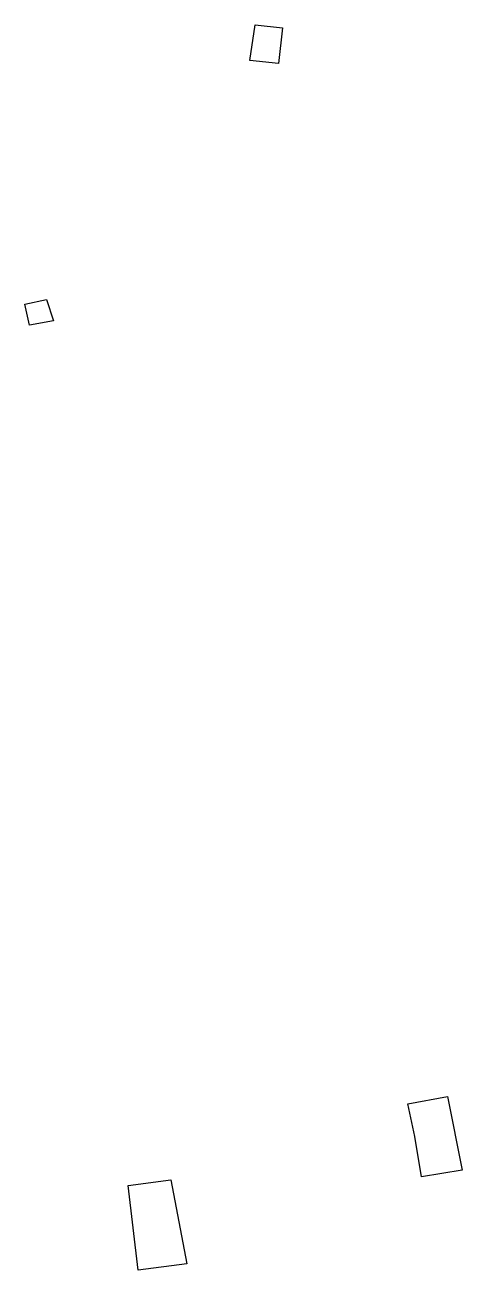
# Model space of a CAD drawing. Header units: metres. Extents: x 40513128 to 40514881, y 3979098 to 3984088.
import ezdxf

# ---------------------------------------------------------------- set-up
doc = ezdxf.new("R2010")
doc.units = ezdxf.units.M
doc.layers.add('aaa', color=7, linetype='CONTINUOUS')

msp = doc.modelspace()

# ---------------------------------------------------------------- linework, layer by layer
at = {"layer": 'aaa', "linetype": 'Continuous', "flags": 128}
for points in [[(40514050.9, 3984087.5), (40514160.8, 3984075.2), (40514145.1, 3983932.9), (40514029.6, 3983945.3)], [(40513128.3, 3982968.6), (40513215.5, 3982987.7), (40513242.6, 3982902.2), (40513146.9, 3982884.8)], [(40514663.9, 3979764.6), (40514822.1, 3979794), (40514880.9, 3979498.2), (40514718.1, 3979472.2), (40514691, 3979633.7)], [(40513542.1, 3979437.3), (40513713.4, 3979459.4), (40513777.8, 3979123.2), (40513582.9, 3979098)]]:
    msp.add_lwpolyline(points, close=True, dxfattribs=at)

doc.saveas('drawing.dxf')
